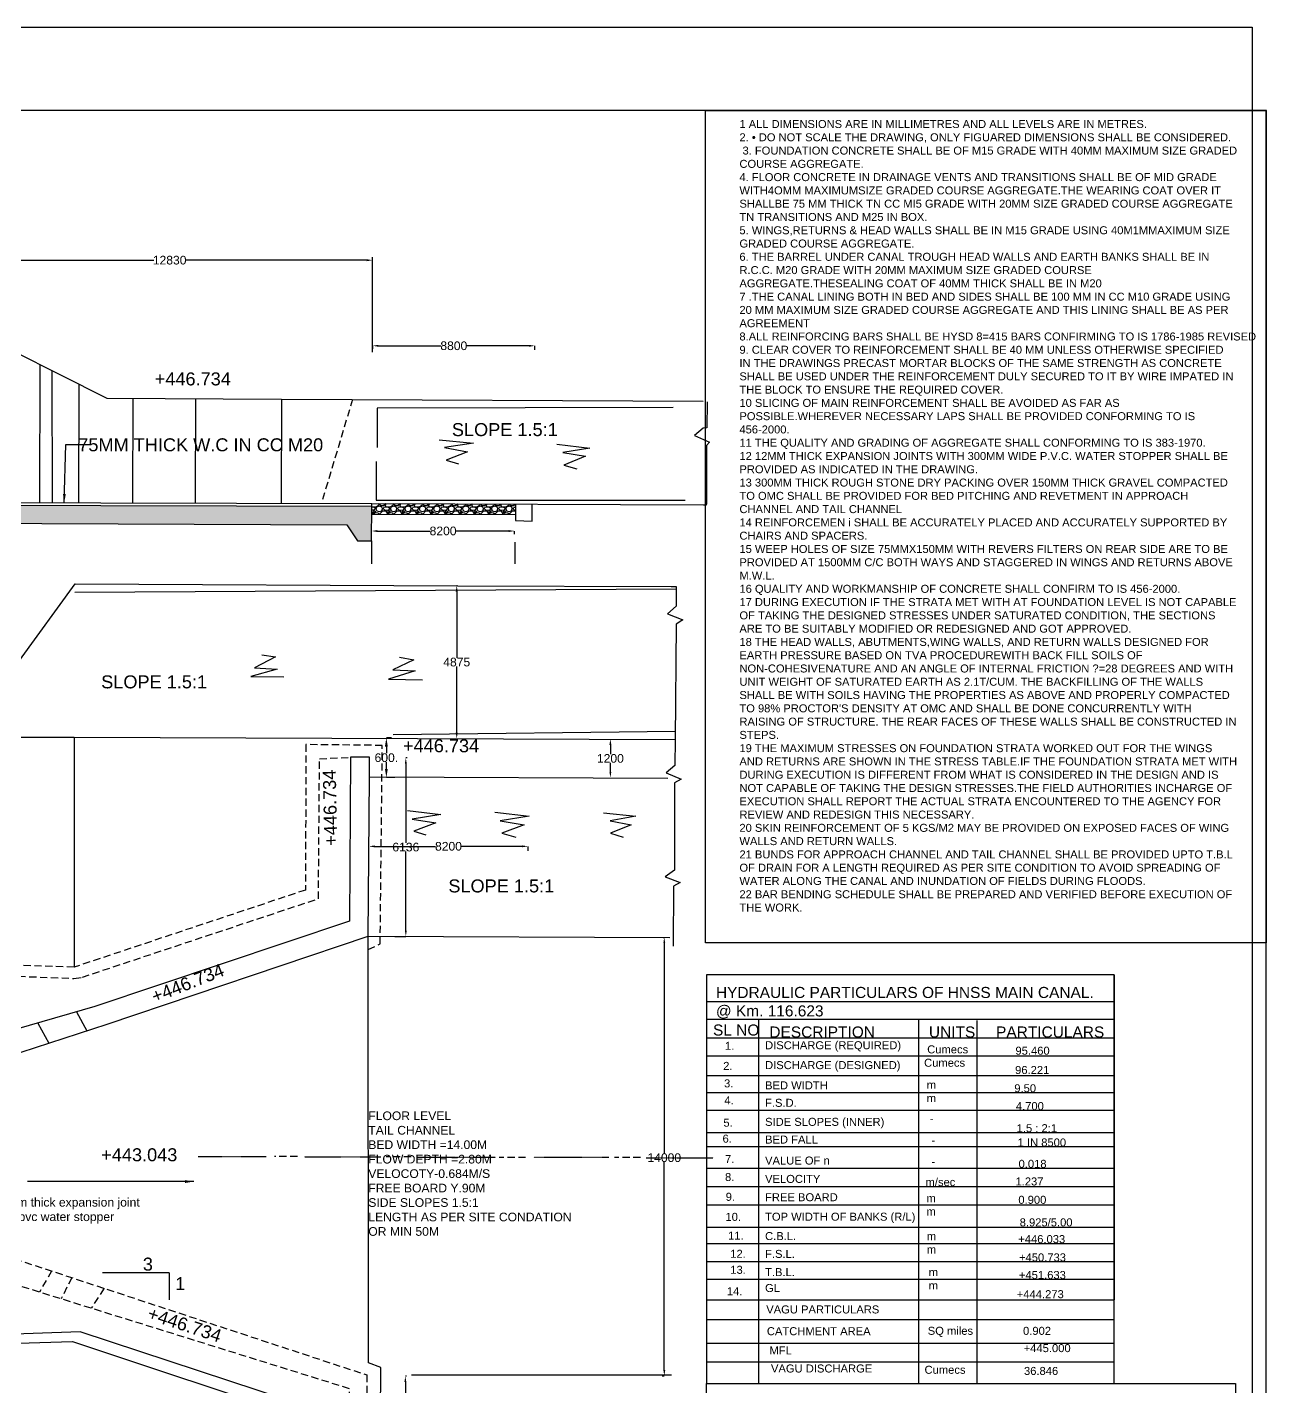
# Model space of a CAD drawing. Header units: inches. Extents: x -90004 to 33256, y -23519 to 53185.
# Drawn here: x -9695 to 33256, y 6080 to 53185 of the extents above; entities that cross this region are included whole.
import ezdxf

# ---------------------------------------------------------------- set-up
doc = ezdxf.new("R2010")
doc.units = ezdxf.units.IN
doc.header["$MEASUREMENT"] = 0
doc.linetypes.add('HIDDEN2', pattern=[0.1875, 0.125, -0.0625])
for name, color, linetype in [('DIM', 7, 'Continuous'), ('DIMENSION', 255, 'Continuous'), ('DRAWING', 7, 'Continuous'), ('HATCH', 7, 'Continuous'), ('TEXT', 255, 'Continuous')]:
    doc.layers.add(name, color=color, linetype=linetype)
doc.styles.get("Standard").update_dxf_attribs({"font": 'arial.ttf'})
doc.linetypes.add('FENCELINE2', pattern='A,0.25,-0.1,[132,ltypeshp.shx,S=0.1,R=0,X=-0.1,Y=0],-0.1,1', length=1.45)
doc.dimstyles.new('HOZ', dxfattribs={"dimtxt": 300, "dimasz": 200, "dimexe": 0.18, "dimexo": 0.0625, "dimgap": 0.09, "dimtad": 0, "dimtih": 1, "dimtoh": 1, "dimdec": 0, "dimzin": 0, "dimdsep": 46, "dimtxsty": 'Standard', "dimcen": 0, "dimadec": 0, "dimazin": 0, "dimtfac": 1, "dimtdec": 0, "dimtofl": 0, "dimtmove": 0, "dimatfit": 3, "dimfxl": 1, "dimtolj": 1, "dimtzin": 0, "dimarcsym": 0})
doc.dimstyles.get("Standard").update_dxf_attribs({"dimtxt": 300, "dimasz": 300, "dimexe": 0.18, "dimexo": 0.0625, "dimgap": 0.09, "dimtad": 0, "dimtih": 1, "dimtoh": 1, "dimdec": 4, "dimzin": 0, "dimdsep": 46, "dimtxsty": 'Standard', "dimcen": 0.15625, "dimadec": 0, "dimazin": 0, "dimtfac": 1, "dimtdec": 4, "dimtofl": 0, "dimtmove": 0, "dimatfit": 3, "dimfxl": 1, "dimtolj": 1, "dimtzin": 0, "dimarcsym": 0})
picture_1 = doc.add_image_def('image1.jpg', size_in_pixel=(6504, 4064))

# ---------------------------------------------------------------- blocks, each defined once
blk = doc.blocks.new('*D12')
at = {"layer": 'Defpoints', "color": 0, "transparency": 16777216}
for p in [(-11787, 45035), (2270, 45112), (2270, 44980)]:
    blk.add_point(p, dxfattribs=at)
at = {"layer": 'DIM', "color": 0, "lineweight": -2, "transparency": 16777216}
for p, q in [((-11787, 45035), (-11787, 45112)), ((-11587, 45112), (-5309, 45112)), ((2070, 45112), (-4209, 45112)), ((2270, 44980), (2270, 45112))]:
    blk.add_line(p, q, dxfattribs=at)
at = {"layer": 'DIM', "color": 0, "transparency": 16777216}
for points in [[(-11587, 45145), (-11587, 45078), (-11787, 45112)], [(2070, 45145), (2070, 45078), (2270, 45112)]]:
    blk.add_solid(points, dxfattribs=at)
at = {"layer": 'DIM', "color": 0, "transparency": 16777216, "insert": (-4759, 45112), "char_height": 300, "attachment_point": 5}
blk.add_mtext('\\A1;12830', dxfattribs=at)
blk = doc.blocks.new('*D13')
at = {"layer": 'Defpoints', "color": 0, "transparency": 16777216}
for p in [(2276, 42045), (7897, 42147), (7897, 42007)]:
    blk.add_point(p, dxfattribs=at)
at = {"layer": 'DIM', "color": 0, "lineweight": -2, "transparency": 16777216}
for p, q in [((2276, 42045), (2276, 42147)), ((2476, 42147), (4639, 42147)), ((7697, 42147), (5534, 42147)), ((7897, 42007), (7897, 42147))]:
    blk.add_line(p, q, dxfattribs=at)
at = {"layer": 'DIM', "color": 0, "transparency": 16777216}
for points in [[(2476, 42180), (2476, 42113), (2276, 42147)], [(7697, 42180), (7697, 42113), (7897, 42147)]]:
    blk.add_solid(points, dxfattribs=at)
at = {"layer": 'DIM', "color": 0, "transparency": 16777216, "insert": (5087, 42147), "char_height": 300, "attachment_point": 5}
blk.add_mtext('\\A1;8800', dxfattribs=at)
blk = doc.blocks.new('*D41')
at = {"layer": 'Defpoints', "color": 0, "transparency": 16777216}
for p in [(5210, 33833), (5188, 28541), (5190, 28541)]:
    blk.add_point(p, dxfattribs=at)
at = {"layer": 'DIM', "color": 0, "lineweight": -2, "transparency": 16777216}
for p, q in [((5210, 33833), (5188, 33833)), ((5188, 33633), (5188, 31340)), ((5188, 28741), (5188, 31034)), ((5190, 28541), (5188, 28541))]:
    blk.add_line(p, q, dxfattribs=at)
at = {"layer": 'DIM', "color": 0, "transparency": 16777216}
for points in [[(5154, 33633), (5221, 33633), (5188, 33833)], [(5154, 28741), (5221, 28741), (5188, 28541)]]:
    blk.add_solid(points, dxfattribs=at)
at = {"layer": 'DIM', "color": 0, "transparency": 16777216, "insert": (5188, 31187), "char_height": 300, "attachment_point": 5}
blk.add_mtext('\\A1;4875', dxfattribs=at)
blk = doc.blocks.new('*D42')
at = {"layer": 'Defpoints', "color": 0, "transparency": 16777216}
for p in [(2238, 35623), (7192, 35730), (7192, 35619)]:
    blk.add_point(p, dxfattribs=at)
at = {"layer": 'DIM', "color": 0, "lineweight": -2, "transparency": 16777216}
for p, q in [((2238, 35624), (2238, 35730)), ((2438, 35730), (4267, 35730)), ((6992, 35730), (5162, 35730)), ((7192, 35619), (7192, 35730))]:
    blk.add_line(p, q, dxfattribs=at)
at = {"layer": 'DIM', "color": 0, "transparency": 16777216}
for points in [[(2438, 35763), (2438, 35696), (2238, 35730)], [(6992, 35763), (6992, 35696), (7192, 35730)]]:
    blk.add_solid(points, dxfattribs=at)
at = {"layer": 'DIM', "color": 0, "transparency": 16777216, "insert": (4715, 35730), "char_height": 300, "attachment_point": 5}
blk.add_mtext('\\A1;8200', dxfattribs=at)
blk = doc.blocks.new('*D43')
at = {"layer": 'Defpoints', "color": 0, "transparency": 16777216}
for p in [(10518, 28520), (10512, 27181), (10512, 27181)]:
    blk.add_point(p, dxfattribs=at)
at = {"layer": 'DIM', "color": 0, "lineweight": -2, "transparency": 16777216}
for p, q in [((10518, 28520), (10512, 28520)), ((10512, 28320), (10512, 28003)), ((10512, 27381), (10512, 27697)), ((10512, 27181), (10512, 27181))]:
    blk.add_line(p, q, dxfattribs=at)
at = {"layer": 'DIM', "color": 0, "transparency": 16777216}
for points in [[(10479, 28320), (10546, 28320), (10512, 28520)], [(10479, 27381), (10546, 27381), (10512, 27181)]]:
    blk.add_solid(points, dxfattribs=at)
at = {"layer": 'DIM', "color": 0, "transparency": 16777216, "insert": (10512, 27850), "char_height": 300, "attachment_point": 5}
blk.add_mtext('\\A1;1200', dxfattribs=at)
blk = doc.blocks.new('*D44')
at = {"layer": 'Defpoints', "color": 0, "transparency": 16777216}
for p in [(2146, 24679), (7658, 24805), (7658, 24651)]:
    blk.add_point(p, dxfattribs=at)
at = {"layer": 'DIM', "color": 0, "lineweight": -2, "transparency": 16777216}
for p, q in [((2146, 24679), (2146, 24805)), ((2346, 24805), (4454, 24805)), ((7458, 24805), (5350, 24805)), ((7658, 24651), (7658, 24805))]:
    blk.add_line(p, q, dxfattribs=at)
at = {"layer": 'DIM', "color": 0, "transparency": 16777216}
for points in [[(2346, 24838), (2346, 24771), (2146, 24805)], [(7458, 24838), (7458, 24771), (7658, 24805)]]:
    blk.add_solid(points, dxfattribs=at)
at = {"layer": 'DIM', "color": 0, "transparency": 16777216, "insert": (4902, 24805), "char_height": 300, "attachment_point": 5}
blk.add_mtext('\\A1;8200', dxfattribs=at)
blk = doc.blocks.new('*D45')
at = {"layer": 'Defpoints', "color": 0, "transparency": 16777216}
for p in [(12336, 21652), (12310, 6461), (12380, 6461)]:
    blk.add_point(p, dxfattribs=at)
at = {"layer": 'DIM', "color": 0, "lineweight": -2, "transparency": 16777216}
for p, q in [((12336, 21652), (12380, 21652)), ((12380, 21452), (12380, 14170)), ((12380, 6661), (12380, 13864)), ((12310, 6461), (12380, 6461))]:
    blk.add_line(p, q, dxfattribs=at)
at = {"layer": 'DIM', "color": 0, "transparency": 16777216}
for points in [[(12347, 21452), (12413, 21452), (12380, 21652)], [(12347, 6661), (12413, 6661), (12380, 6461)]]:
    blk.add_solid(points, dxfattribs=at)
at = {"layer": 'DIM', "color": 0, "transparency": 16777216, "insert": (12380, 14017), "char_height": 300, "attachment_point": 5}
blk.add_mtext('\\A1;14000', dxfattribs=at)
blk = doc.blocks.new('*D23')
at = {"layer": 'Defpoints', "color": 0, "transparency": 16777216}
for p in [(3447, 6450), (3388, 464), (3408, 464)]:
    blk.add_point(p, dxfattribs=at)
at = {"layer": 'DIM', "color": 0, "lineweight": -2, "transparency": 16777216}
for p, q in [((3447, 6450), (3408, 6450)), ((3408, 6250), (3408, 3610)), ((3408, 664), (3408, 3304)), ((3388, 464), (3409, 464))]:
    blk.add_line(p, q, dxfattribs=at)
at = {"layer": 'DIM', "color": 0, "transparency": 16777216}
for points in [[(3375, 6250), (3442, 6250), (3408, 6450)], [(3375, 664), (3442, 664), (3408, 464)]]:
    blk.add_solid(points, dxfattribs=at)
at = {"layer": 'DIM', "color": 0, "transparency": 16777216, "insert": (3408, 3457), "char_height": 300, "attachment_point": 5}
blk.add_mtext('\\A1;6136', dxfattribs=at)
blk = doc.blocks.new('*D55')
at = {"layer": 'Defpoints', "color": 0, "transparency": 16777216}
for p in [(3468, 27871), (3046, 21686), (3424, 21686)]:
    blk.add_point(p, dxfattribs=at)
at = {"layer": 'DIM', "color": 0, "lineweight": -2, "transparency": 16777216}
for p, q in [((3468, 27871), (3424, 27871)), ((3424, 27671), (3424, 24932)), ((3424, 21886), (3424, 24625)), ((3046, 21686), (3424, 21686))]:
    blk.add_line(p, q, dxfattribs=at)
at = {"layer": 'DIM', "color": 0, "transparency": 16777216}
for points in [[(3391, 27671), (3458, 27671), (3424, 27871)], [(3391, 21886), (3458, 21886), (3424, 21686)]]:
    blk.add_solid(points, dxfattribs=at)
at = {"layer": 'DIM', "color": 0, "transparency": 16777216, "insert": (3424, 24778), "char_height": 300, "attachment_point": 5}
blk.add_mtext('\\A1;6136', dxfattribs=at)
blk = doc.blocks.new('*D68')
at = {"layer": 'Defpoints', "color": 0, "transparency": 16777216}
for p in [(2750, 28561), (2933, 28561), (3040, 27189)]:
    blk.add_point(p, dxfattribs=at)
at = {"layer": 'DIMENSION', "color": 0, "lineweight": -2, "transparency": 16777216}
for p, q in [((2933, 28561), (2750, 28561)), ((2750, 28261), (2750, 28028)), ((2750, 27489), (2750, 27722)), ((3040, 27189), (2750, 27189))]:
    blk.add_line(p, q, dxfattribs=at)
at = {"layer": 'DIMENSION', "color": 0, "transparency": 16777216}
for points in [[(2700, 28261), (2800, 28261), (2750, 28561)], [(2700, 27489), (2800, 27489), (2750, 27189)]]:
    blk.add_solid(points, dxfattribs=at)
at = {"layer": 'DIMENSION', "color": 0, "transparency": 16777216, "insert": (2750, 27875), "char_height": 300, "attachment_point": 5}
blk.add_mtext('\\A1;600.', dxfattribs=at)

msp = doc.modelspace()

# ---------------------------------------------------------------- hatches: boundary and pattern name
at = {"layer": 'HATCH'}
h = msp.add_hatch(dxfattribs=at)
h.set_pattern_fill('AR-CONC', color=256, scale=100, style=0)
h.set_pattern_definition([(50, (0, 0), (717.26, -62.752), [75, -825]), (355, (0, 0), (-138.751, 752.192), [60, -660]), (100.4514, (59.8, -5.2), (578.509, 689.4395), [63.74, -701.142]), (46.1842, (0, 200), (1067.241, -165.519), [112.5, -1237.5]), (96.6356, (88.9, 186.2), (934.663, 974.118), [95.61, -1051.713]), (351.1842, (0, 200), (934.662, 974.119), [90, -990]), (21, (100, 150), (596.907, -402.619), [75, -825]), (326, (100, 150), (243.315, 725.15), [60, -660]), (71.4514, (149.74, 116.45), (840.223, 322.5305), [63.74, -701.142]), (37.5, (0, 0), (12.1599, 332.8939), [0, -652, 0, -670, 0, -662.5]), (7.5, (0, 0), (263.0695, 394.4117), [0, -382, 0, -637, 0, -252.5]), (327.5, (-223, 0), (533.8224, -22.5549), [0, -250, 0, -780, 0, -1035]), (317.5, (-323, 0), (583.186, 100.105), [0, -325, 0, -518, 0, -735])])
h.paths.add_polyline_path([(2240.80464, 36592.72438), (-11847.91201, 36625.70814), (-11862.14299, 36146.67992), (-11862.36896, 35998.90064), (-11848.65604, 35998.87968), (1375.60498, 35945.87144), (1747.8536, 35390.00412), (2237.02097, 35384.09784)])
h.paths.add_polyline_path([(-11847.91201, 36625.70814), (-32220.83312, 36679.5476), (-37322.81975, 36698.03251), (-44854.75249, 36719.64301), (-44861.6711, 36719.65833), (-44863.64747, 36249.31001), (-37323.59137, 36217.62736), (-32225.86423, 36219.11476), (-11862.14299, 36146.67992)])
h = msp.add_hatch(dxfattribs=at)
h.set_pattern_fill('GRAVEL', color=256, scale=500, style=0)
h.set_pattern_definition([(228.0128, (360, 500), (-3999.999116, -4500.00067), [67.268, -6659.544]), (184.9697, (315, 450), (6000.000526, 499.995654), [115.434, -11427.9625]), (132.5104, (200, 440), (4999.99536, -5500.004337), [81.394, -8058.016]), (267.2737, (5, 315), (499.998009, 10000.000147), [105.119, -10406.779]), (292.8337, (0, 210), (-2500.004953, 5999.998206), [103.0775, -10204.6865]), (357.2737, (40, 115), (-10000.000147, 499.998009), [105.119, -10406.779]), (37.6942, (145, 110), (-6500.003673, -4999.995203), [139.0145, -13762.4245]), (72.2553, (255, 195), (3500.005381, 10999.998116), [131.244, -12993.1605]), (121.4296, (295, 320), (-4000.004117, 6499.997518), [105.475, -10442.0365]), (175.2364, (240, 410), (5500.000473, -499.995766), [120.416, -5900.3815]), (222.3974, (120, 420), (-6000.0036755, -5499.996041), [155.724, -15416.6875]), (138.8141, (500, 310), (-3500.001473, 2999.998657), [53.1505, -5261.922]), (171.4692, (460, 345), (6499.999142, -1000.003955), [101.1185, -10010.7555]), (225, (360, 360), (-6e-14, -500), [70.7105, -636.396]), (203.1986, (325, 420), (2499.99987, 1000.00066), [38.079, -3769.8075]), (291.8014, (290, 405), (-499.99996, 1500.00014), [53.8515, -2638.731]), (30.9638, (310, 355), (1499.99901, 1000.00124), [87.4645, -2828.0115]), (161.5651, (385, 400), (1000.0002, -499.9992), [63.2455, -1517.8935]), (16.3895, (0, 405), (5000.0011, 1499.996355), [88.6, -8771.4225]), (70.3462, (85, 430), (-1999.997624, -5500.001068), [74.3305, -7358.704]), (293.1986, (385, 500), (-1000.00066, 2499.99987), [76.1575, -3731.729]), (343.6105, (415, 430), (-5000.0011, 1499.996355), [88.6, -8771.4225]), (339.444, (0, 95), (-2500.00092, 999.998), [85.44, -4186.562]), (294.7751, (80, 65), (-2499.996095, 5500.00171), [71.589, -7087.3215]), (66.8014, (390, 0), (1000.00066, 2499.99987), [76.1575, -3731.729]), (17.354, (420, 70), (-6500.00101, -1999.99725), [83.8155, -8297.712]), (69.444, (145, 0), (-999.998, -2500.00092), [42.72, -4229.282]), (101.3099, (360, 0), (-499.99882, 2000.00038), [25.495, -2524.0145]), (165.9638, (355, 25), (1500.00027, -499.99903), [103.0775, -1958.475]), (186.009, (255, 50), (4999.999875, 499.999659), [95.525, -9456.9615]), (303.6901, (310, 310), (-500.00067, 999.9998), [72.111, -1730.6645]), (353.1572, (350, 250), (8499.999683, -1000.003999), [125.897, -12463.7815]), (60.9454, (475, 235), (-2000.000014, -3500.00019), [51.478, -5096.337]), (90, (500, 280), (-500, 500), [30, -470]), (120.2564, (245, 65), (1999.997443, -3500.001228), [69.462, -6876.76]), (48.0128, (210, 125), (3999.999116, 4500.00067), [134.536, -6592.276]), (0, (300, 225), (500, 500), [130, -370]), (325.3048, (430, 225), (-4999.99713, 3500.004305), [79.057, -7826.637]), (254.0546, (495, 180), (-499.99994, -2000.00006), [72.801, -3567.254]), (207.646, (475, 110), (-9499.997904, -5000.003857), [118.5325, -11734.737]), (175.4261, (370, 55), (-6500.000279, 499.997401), [125.3995, -12414.537])])
h.paths.add_polyline_path([(7218.18178, 36298.57854), (7226.66375, 36298.53059), (7228.70916, 36660.33435), (2240.80464, 36681.58495), (2240.80464, 36592.72438), (2239.94157, 36317.03078)])

# ---------------------------------------------------------------- linework, layer by layer
at = {"layer": 'DIMENSION'}
msp.add_lwpolyline([(27968.37428, 20354.78452), (13844.87402, 20354.78452), (13844.87402, 6189.18125), (27968.37428, 6189.18125)], close=True, dxfattribs=at)
for points in [[(-4776.74611, 10030.80481), (-7083.67477, 10030.80481)], [(-4776.74611, 10030.80481), (-4776.74611, 9099.11357)]]:
    msp.add_lwpolyline(points, dxfattribs=at)
at = {"layer": 'DRAWING', "const_width": 50}
msp.add_lwpolyline([(-88905.40536, 50303.80206), (33231.31648, 50303.80206), (33231.31648, -18764.56638), (-88905.40536, -18764.56638)], close=True, dxfattribs=at)
at = {"layer": 'DRAWING'}
for points in [[(2269.87555, 41928.42325), (2269.87555, 45212.24966)], [(-11803.95456, 42786.34252), (-6932.51207, 40334.32092), (-883.25425, 40302.51128), (13726.14299, 40230.43135)], [(-9254.14989, 41502.90827), (-9267.90817, 36714.65338)], [(-8816.13671, 36713.35529), (-8826.6787, 41287.74232)], [(-7910.96679, 40826.82229), (-7922.79355, 36710.78841)], [(-6036.94222, 40329.61162), (-6047.35581, 36705.39964)], [(-3859.88396, 40318.1637), (-3870.28263, 36699.14417)], [(-883.25425, 40302.51128), (-893.63252, 36690.59125)], [(13863.59632, 40210.05917), (13850.03169, 39302.25102), (13728.33299, 39288.33969), (13432.2196, 39039.08637), (13948.68425, 38811.86916), (13844.22715, 38690.83516), (13845.31598, 36656.44267)], [(4577.47142, 38893.48959), (5764.38571, 38777.58091), (4766.4493, 38618.62038), (5555.51508, 38476.21831), (4819.49547, 38184.79083), (5250.49827, 38052.32369)], [(8650.99102, 38733.1316), (9798.04528, 38602.56014), (8866.67629, 38445.87438), (9649.778, 38318.53996), (8898.74633, 38015.18559), (9346.08178, 37884.00519)], [(-87963.83411, 37492.76545), (-78001.01199, 37473.90934), (-77546.89146, 36756.87781), (-76472.53841, 36766.87617), (-74787.10915, 36763.83736), (-69640.55974, 36763.263), (-52449.45653, 36736.45918), (-44854.75249, 36719.64301), (-37322.81975, 36698.03251), (-32220.83312, 36679.5476), (-11847.91201, 36625.70814), (2240.80464, 36592.72438)], [(-78982.16968, 36867.34037), (-77613.6449, 36862.27784), (-44861.47636, 36807.60888), (-37326.28622, 36789.75498), (-32219.50003, 36774.69822), (-11848.79323, 36722.06914), (2240.80464, 36681.58495)], [(-11848.65604, 35998.87968), (1375.60498, 35945.87144), (1747.8536, 35390.00412), (2237.02097, 35384.09784), (2240.80464, 36592.72438)], [(2239.94157, 36317.03078), (7218.18178, 36298.57854)], [(2240.80464, 36592.72438), (2240.80464, 36681.58495), (13742.73529, 36632.58183)], [(7218.18178, 36298.57854), (7226.66375, 36298.53059)], [(7228.70916, 36660.33435), (7225.4929, 36091.42264)], [(7225.4929, 36091.42264), (7801.03338, 36073.24065), (7803.52421, 36657.88539)], [(13742.73529, 36632.58183), (13845.2924, 36632.58183), (13845.31598, 36656.44267)], [(2237.02097, 35384.09784), (2237.02097, 34589.52375)], [(7206.63327, 35348.59616), (7206.63327, 34591.80153)], [(-11896.65123, 28592.85564), (-8035.0019, 33900.68804), (5210.48728, 33833.05123), (12617.02511, 33810.73052)], [(12617.02511, 33810.73052), (12793.80509, 33807.5161), (12793.80509, 33128.86166), (12493.3999, 32859.83533), (13021.69903, 32647.71855), (12793.80509, 32502.85831), (12760.55155, 28510.86506)], [(-1560.59874, 31444.00396), (-1094.07471, 31376.29465), (-1819.77866, 30993.93603), (-1034.26372, 30946.14116), (-1947.37494, 30691.23536), (-806.98276, 30679.28655)], [(3199.4469, 31362.09336), (3700.45598, 31271.35314), (2973.71803, 30922.14123), (3745.75008, 30881.48528), (2822.72093, 30598.32689), (4001.57096, 30574.15486)], [(-20005.06229, 27552.27069), (-18654.92318, 27552.27069), (-11896.65123, 27552.27069), (-11896.65123, 28592.85564), (-8072.40279, 28592.85564), (-8072.40279, 20617.70412)], [(-8072.40279, 28592.85564), (12760.55155, 28510.86506)], [(12760.55155, 28510.86506), (12749.37436, 27606.83313), (12448.51005, 27351.16189), (12964.91881, 27126.88875), (12735.90265, 27010.26677), (12733.14102, 23979.01997), (12412.42592, 23753.13509), (12925.87125, 23549.75633), (12704.55892, 23421.53924), (12692.72226, 21349.65436)], [(-14528.68858, 10264.66419), (-14520.34742, 7458.81652), (-8124.03938, 7647.36169), (-42.83959, 4961.90092), (-116.78845, -24.34195), (2517.35977, -35.63285), (2552.74343, 6744.74701), (2128.33521, 6912.85763), (2122.17027, 21689.49361), (2165.42252, 27215.94213), (2170.57413, 27896.48903), (1509.84662, 27888.9031), (1475.61713, 22208.77434), (-7348.76822, 19257.85659), (-11911.27855, 17936.21628), (-11891.75477, 14084.67124), (-12576.68874, 14078.37026), (-14967.79452, 14073.40772)], [(2165.42252, 27215.94213), (12506.24663, 27172.10436)], [(3483.18379, 26050.03017), (4633.54505, 25911.32481), (3641.4616, 25743.66859), (4462.70281, 25623.91413), (3698.40916, 25336.50362), (4115.02427, 25201.7798)], [(6512.16152, 25983.39713), (7699.83598, 25854.56404), (6694.88077, 25688.15437), (7527.86495, 25553.95306), (6748.62186, 25264.07833), (7232.28986, 25124.50899)], [(10276.47454, 25960.55204), (11389.08962, 25850.36747), (10509.78572, 25691.01049), (11229.55338, 25553.88949), (10513.49574, 25264.82356), (10951.2929, 25127.70255)], [(-11906.70043, 17033.07113), (-6927.12636, 18639.76689), (2122.17027, 21689.49361)], [(2122.17027, 21689.49361), (12568.02566, 21651.41833)], [(-7991.44476, 19071.68995), (-7629.72403, 18413.06865)], [(-9329.04671, 18684.22153), (-8946.74308, 17988.12288)], [(339.45637, 436.42157), (370.31377, 5276.19042), (-7860.34803, 7988.82378), (-14064.81868, 7759.82865)], [(3617.33928, 6489.71428), (12633.8948, 6489.71428)]]:
    msp.add_lwpolyline(points, dxfattribs=at)
at = {"layer": 'DRAWING', "linetype": 'HIDDEN2', "ltscale": 2000}
for points in [[(1577.68816, 40290.36947), (498.71573, 36686.59056)], [(2122.36086, 21232.65975), (2535.6034, 21428.47506), (2609.34924, 28300.19879), (-35.30698, 28331.93068), (-55.10802, 23290.854), (-8072.40279, 20617.70412), (-11896.65123, 20746.52964), (-14552.01316, 20881.70531), (-14483.9001, 17839.10918), (-14476.08681, 14074.42822)], [(-14050.0264, 17836.98798), (-14119.66287, 20469.2695), (-8076.15638, 20226.63278), (-7783.07125, 20273.51617), (396.273, 22992.07877), (433.12365, 27837.01498), (1509.84662, 27888.9031)], [(-334.35443, 14060.84724), (-1123.6667, 14060.84724)], [(3606.279, 14049.07382), (2740.28118, 14049.07382)], [(7575.022, 14025.85218), (6660.57519, 14025.85218)], [(11557.11649, 14027.40584), (10657.8559, 14027.40584)], [(-11915.97067, 11104.03985), (2073.36657, 6491.22293), (2102.96297, 411.71959), (1411.49316, 411.71959), (1469.71326, 6012.24434), (-11805.80137, 10151.33334)], [(-8847.45993, 10092.23507), (-9272.9817, 9361.64146)], [(-8143.79521, 9860.21003), (-8521.82305, 9127.44244)], [(-7029.15065, 9492.6693), (-7476.97555, 8801.67603)]]:
    msp.add_lwpolyline(points, dxfattribs=at)
at = {"layer": 'DRAWING', "linetype": 'FENCELINE2', "ltscale": 600}
for points in [[(12688.34032, 40007.7432), (2429.6548, 39987.58449), (2429.6548, 38624.50088)], [(2399.51958, 38137.91036), (2399.51958, 36799.78639), (13105.36947, 36799.78639)], [(12793.80509, 33714.38171), (-8043.67759, 33596.25946)], [(2981.55388, 28675.34065), (12762.87578, 28789.88221)]]:
    msp.add_lwpolyline(points, dxfattribs=at)
at = {"layer": 'DRAWING', "linetype": 'HIDDEN2'}
for points in [[(-3770.63959, 14060.16723), (-1419.99093, 14060.16723)], [(-84.02318, 14044.07904), (2556.4014, 14044.07904)], [(3822.35097, 14038.69256), (6531.72798, 14038.69256)], [(7861.38244, 14030.7335), (10457.33128, 14030.7335)], [(11756.40606, 14016.77081), (14072.58246, 14016.77081)]]:
    msp.add_lwpolyline(points, dxfattribs=at)
at = {"layer": 'TEXT'}
for points in [[(13811.7816, 50303.80206), (33231.31648, 50303.80206), (33231.31648, 21464.83385), (13811.7816, 21464.83385)], [(13844.87402, 6189.18125), (32171.6128, 6189.18125), (32171.6128, -1815.45452), (13844.87402, -1815.45452)]]:
    msp.add_lwpolyline(points, close=True, dxfattribs=at)
at = {"layer": 'TEXT', "ltscale": 0.02}
for points in [[(27968.37428, 20354.78452), (27968.37428, 9088.98307)], [(13878.4275, 19431.46467), (27968.37428, 19431.46467)], [(13878.4275, 18820.25294), (27968.37428, 18820.25294)], [(15649.13865, 18820.25294), (15649.13865, 6189.18125)], [(21185.10577, 18820.25294), (21185.10577, 6189.18125)], [(23205.46698, 18770.41693), (23205.46698, 6189.18125)], [(13878.4275, 18167.27222), (27968.37428, 18167.27222)], [(13878.4275, 17549.57504), (27968.37428, 17549.57504)], [(13878.4275, 16861.31078), (27968.37428, 16861.31078)], [(13878.4275, 16278.93074), (27968.37428, 16278.93074)], [(13878.4275, 15661.23356), (27968.37428, 15661.23356)], [(13878.4275, 14895.88316), (27968.37428, 14895.88316)], [(13878.4275, 14401.74558), (27968.37428, 14401.74558)], [(13878.4275, 13660.5224), (27968.37428, 13660.5224)], [(13878.4275, 13025.18345), (27968.37428, 13025.18345)], [(13878.4275, 12389.8445), (27968.37428, 12389.8445)], [(13878.4275, 11609.5406), (27968.37428, 11609.5406)], [(13878.4275, 11044.80233), (27968.37428, 11044.80233)], [(13878.4275, 10427.10515), (27968.37428, 10427.10515)], [(13878.4275, 9809.44157), (27968.37428, 9809.44157)], [(13844.87402, 9089.74084), (27934.8208, 9089.74084)], [(13844.87402, 8410.5805), (27934.8208, 8410.5805)], [(13844.87402, 7595.54779), (27934.8208, 7595.54779)], [(13844.87402, 6943.53505), (27934.8208, 6943.53505)]]:
    msp.add_lwpolyline(points, dxfattribs=at)

# ---------------------------------------------------------------- texts
at = {"layer": 'DIM', "char_height": 450, "attachment_point": 5}
for s, insert in [('\\A1;+446.734', (-3957.68508, 40996.72825)), ('\\A1;SLOPE 1.5:1', (6854.50197, 39239.33824)), ('\\A1;75MM THICK W.C IN CC M20', (-3682.02062, 38713.201)), ('\\A1;SLOPE 1.5:1', (-5296.79505, 30500.23431)), ('\\A1;SLOPE 1.5:1', (6732.13853, 23430.01405)), ('\\A1;+443.043', (-5811.26774, 14116.45231)), ('\\A1;3', (-5512.39229, 10326.92796)), ('\\A1;1', (-4392.32712, 9654.39478))]:
    msp.add_mtext(s, dxfattribs=dict(at, insert=insert))
for insert, rotation in [((4645.90582, 28285.9729), 359.919569294), ((802.41767, 26142.13905), 91.291015754), ((-4131.72234, 20062.72461), 21.5816432), ((-4239.26293, 8233.47946), 341.750645311)]:
    msp.add_mtext('\\A1;+446.734', dxfattribs=dict(at, insert=insert, rotation=rotation))
at = {"layer": 'TEXT', "attachment_point": 1}
for s, insert, char_height, width in [("1 ALL DIMENSIONS ARE IN MILLIMETRES AND ALL LEVELS ARE IN METRES. \\P2. • DO NOT SCALE THE DRAWING, ONLY FIGUARED DIMENSIONS SHALL BE CONSIDERED.\\P 3. FOUNDATION CONCRETE SHALL BE OF M15 GRADE WITH 40MM MAXIMUM SIZE GRADED COURSE AGGREGATE. \\P4. FLOOR CONCRETE IN DRAINAGE VENTS AND TRANSITIONS SHALL BE OF MID GRADE WITH4OMM MAXIMUMSIZE GRADED COURSE AGGREGATE.THE WEARING COAT OVER IT SHALLBE 75 MM THICK TN CC MI5 GRADE WITH 20MM SIZE GRADED COURSE AGGREGATE TN TRANSITIONS AND M25 IN BOX. \\P5. WINGS,RETURNS & HEAD WALLS SHALL BE IN M15 GRADE USING 40M1MMAXIMUM SIZE GRADED COURSE AGGREGATE. \\P6. THE BARREL UNDER CANAL TROUGH HEAD WALLS AND EARTH BANKS SHALL BE IN R.C.C. M20 GRADE WITH 20MM MAXIMUM SIZE GRADED COURSE AGGREGATE.THESEALING COAT OF 40MM THICK SHALL BE IN M20 \\P7 .THE CANAL LINING BOTH IN BED AND SIDES SHALL BE 100 MM IN CC M10 GRADE USING 20 MM MAXIMUM SIZE GRADED COURSE AGGREGATE AND THIS LINING SHALL BE AS PER AGREEMENT \\P8.ALL REINFORCING BARS SHALL BE HYSD 8=415 BARS CONFIRMING TO IS 1786-1985 REVISED \\P9. CLEAR COVER TO REINFORCEMENT SHALL BE 40 MM UNLESS OTHERWISE SPECIFIED IN THE DRAWINGS PRECAST MORTAR BLOCKS OF THE SAME STRENGTH AS CONCRETE SHALL BE USED UNDER THE REINFORCEMENT DULY SECURED TO IT BY WIRE IMPATED IN THE BLOCK TO ENSURE THE REQUIRED COVER. \\P10 SLICING OF MAIN REINFORCEMENT SHALL BE AVOIDED AS FAR AS POSSIBLE.WHEREVER NECESSARY LAPS SHALL BE PROVIDED CONFORMING TO IS 456-2000. \\P11 THE QUALITY AND GRADING OF AGGREGATE SHALL CONFORMING TO IS 383-1970. \\P12 12MM THICK EXPANSION JOINTS WITH 300MM WIDE P.V.C. WATER STOPPER SHALL BE PROVIDED AS INDICATED IN THE DRAWING. \\P13 300MM THICK ROUGH STONE DRY PACKING OVER 150MM THICK GRAVEL COMPACTED TO OMC SHALL BE PROVIDED FOR BED PITCHING AND REVETMENT IN APPROACH CHANNEL AND TAIL CHANNEL \\P14 REINFORCEMEN i SHALL BE ACCURATELY PLACED AND ACCURATELY SUPPORTED BY CHAIRS AND SPACERS. \\P15 WEEP HOLES OF SIZE 75MMX150MM WITH REVERS FILTERS ON REAR SIDE ARE TO BE PROVIDED AT 1500MM C/C BOTH WAYS AND STAGGERED IN WINGS AND RETURNS ABOVE M.W.L. \\P16 QUALITY AND WORKMANSHIP OF CONCRETE SHALL CONFIRM TO IS 456-2000. \\P17 DURING EXECUTION IF THE STRATA MET WITH AT FOUNDATION LEVEL IS NOT CAPABLE OF TAKING THE DESIGNED STRESSES UNDER SATURATED CONDITION, THE SECTIONS ARE TO BE SUITABLY MODIFIED OR REDESIGNED AND GOT APPROVED. \\P18 THE HEAD WALLS, ABUTMENTS,WING WALLS, AND RETURN WALLS DESIGNED FOR EARTH PRESSURE BASED ON TVA PROCEDUREWITH BACK FILL SOILS OF NON-COHESIVENATURE AND AN ANGLE OF INTERNAL FRICTION ?=28 DEGREES AND WITH UNIT WEIGHT OF SATURATED EARTH AS 2.1T/CUM. THE BACKFILLING OF THE WALLS SHALL BE WITH SOILS HAVING THE PROPERTIES AS ABOVE AND PROPERLY COMPACTED TO 98% PROCTOR'S DENSITY AT OMC AND SHALL BE DONE CONCURRENTLY WITH RAISING OF STRUCTURE. THE REAR FACES OF THESE WALLS SHALL BE CONSTRUCTED IN STEPS. \\P19 THE MAXIMUM STRESSES ON FOUNDATION STRATA WORKED OUT FOR THE WINGS AND RETURNS ARE SHOWN IN THE STRESS TABLE.IF THE FOUNDATION STRATA MET WITH DURING EXECUTION IS DIFFERENT FROM WHAT IS CONSIDERED IN THE DESIGN AND IS NOT CAPABLE OF TAKING THE DESIGN STRESSES.THE FIELD AUTHORITIES INCHARGE OF EXECUTION SHALL REPORT THE ACTUAL STRATA ENCOUNTERED TO THE AGENCY FOR REVIEW AND REDESIGN THIS NECESSARY. \\P20 SKIN REINFORCEMENT OF 5 KGS/M2 MAY BE PROVIDED ON EXPOSED FACES OF WING WALLS AND RETURN WALLS. \\P21 BUNDS FOR APPROACH CHANNEL AND TAIL CHANNEL SHALL BE PROVIDED UPTO T.B.L OF DRAIN FOR A LENGTH REQUIRED AS PER SITE CONDITION TO AVOID SPREADING OF WATER ALONG THE CANAL AND INUNDATION OF FIELDS DURING FLOODS. \\P22 BAR BENDING SCHEDULE SHALL BE PREPARED AND VERIFIED BEFORE EXECUTION OF THE WORK. ", (14983.80346, 49968.77504), 276, 17212.8456752), ('\\PHYDRAULIC PARTICULARS OF HNSS MAIN CANAL.  @ Km. 116.623', (14169.20061, 20573.40478), 383.3195388, 13783.579982), (' SL NO', (13919.44181, 18632.61218), 383.319539, 1792.276986), (' DESCRIPTION ', (15871.67288, 18563.92689), 383.3195388, 4142.6357069), ('UNITS', (21548.26364, 18563.92689), 383.319539, 1613.2366236), ('PARTICULARS', (23875.42572, 18563.92689), 383.3195388, 3863.9707693), ('1.', (14482.62341, 18032.28283), 277.337455, 358.8325846), ('DISCHARGE (REQUIRED)', (15871.67288, 18052.38778), 277.3374552, 6777.7352837), (' Cumecs \\PCumecs \\P ', (21381.45697, 17908.80466), 277.337455, 1516.4002363), (' 95.460 ', (24439.62787, 17862.98531), 277.337455, 1337.831616), ('2.', (14420.35862, 17336.3234), 277.337455, 358.8325846), ('DISCHARGE (DESIGNED)', (15871.67288, 17364.12351), 277.3374552, 6746.7115025), ('\\P 96.221 ', (24427.96363, 17657.14497), 277.337455, 1282.6100586), ('3.', (14450.70396, 16732.20198), 277.337455, 358.8325846), ('BED WIDTH', (15871.67288, 16662.51175), 277.337455, 3068.334327), ('m \\Pm ', (21472.16332, 16682.78548), 277.337455, 285.8410832), (' 9.50 \\P', (24399.34381, 16562.13276), 277.337455, 885.332667), ('4.', (14459.53647, 16144.479), 277.337455, 358.8325846), ('F.S.D.', (15871.67288, 16057.88822), 277.337455, 1498.201541), ('FLOOR LEVEL \\PTAIL CHANNEL \\PBED WIDTH =14.00M \\PFLOW DEPTH =2.80M \\PVELOCOTY-0.684M/S \\PFREE BOARD Y.90M \\PSIDE SLOPES 1.5:1\\PLENGTH AS PER SITE CONDATION OR MIN 50M', (2124.70248, 15620.07514), 300.4634801, 7342.9026341), (' 4.700 \\P', (24453.83674, 15944.43558), 277.337455, 1111.5821415), ('5.', (14427.00486, 15368.61075), 277.337455, 358.8325846), ('SIDE SLOPES (INNER)', (15871.67288, 15398.6959), 277.3374552, 24703.6865677), ('-', (21582.18604, 15516.23625), 277.33746, 285.8410832), (' 1.5 : 2:1', (24480.71838, 15179.08519), 277.337455, 2092.9393114), ('6.', (14397.35912, 14816.9778), 277.337455, 358.8325846), ('BED FALL', (15871.67288, 14785.32659), 277.337455, 2595.0157533), ('-', (21634.37483, 14763.43669), 277.33746, 285.8410832), ('1 IN 8500 \\P', (24622.15422, 14684.9476), 277.337455, 1700.3472358), ('7.', (14484.28498, 14112.18068), 277.337455, 358.8325846), ('VALUE OF n', (15871.67288, 14057.17707), 277.337455, 3208.6277093), ('-', (21634.37483, 14022.21352), 277.33746, 285.8410832), (' 0.018 \\P', (24547.42326, 13943.72443), 277.337455, 1113.1712511), ('8.', (14484.28498, 13486.85553), 277.337455, 358.8325846), ('VELOCITY', (15871.67288, 13421.83811), 277.337455, 2774.0202255), ('m/sec', (21431.76405, 13311.97989), 277.337455, 1054.3741971), (' 1.237', (24441.08716, 13333.70899), 277.337455, 1112.575335), ('9.', (14507.54682, 12802.18683), 277.337455, 358.8325846), ('FREE BOARD', (15871.67288, 12786.49916), 277.337455, 3579.2658036), ('12mm thick expansion joint with pvc water stopper', (-10858.49784, 12624.24977), 300.4634801, 5180.6700146), ('m \\Pm ', (21462.98515, 12754.06698), 277.337455, 285.8410832), (' 0.900 \\P', (24540.43403, 12698.18086), 277.337455, 1111.5821415), ('10.', (14500.02608, 12107.16829), 277.337455, 358.8325846), ('TOP WIDTH OF BANKS (R/L)', (15871.67288, 12112.35334), 277.3374552, 7526.1496873), (' 8.925/5.00 ', (24586.01761, 11915.96064), 277.3374552, 2016.3814008), ('11.', (14590.1876, 11456.27097), 277.337455, 358.8325846), ('C.B.L.', (15871.67288, 11441.457), 277.337455, 1485.5723911), ('m \\Pm ', (21475.65793, 11437.67293), 277.337455, 285.8410832), (' +446.033', (24536.6706, 11336.05642), 277.337455, 1802.6461641), ('12.', (14665.39509, 10827.7199), 277.337455, 358.8325846), ('F.S.L.', (15871.67288, 10823.75981), 277.337455, 1404.8556506), ('\\P +450.733', (24563.20662, 11164.86257), 277.337455, 1802.6461641), ('13.', (14666.53194, 10272.52499), 277.337455, 358.8325846), ('T.B.L.', (15871.67288, 10192.76111), 277.337455, 1437.801259), ('m \\Pm ', (21541.32594, 10191.17115), 277.337455, 285.8410832), (' +451.633', (24559.48159, 10092.83278), 277.337455, 1802.6461641), ('14.', (14549.86787, 9532.05893), 277.337455, 358.8325846), ('GL', (15871.67288, 9641.63182), 277.337455, 6778.0098304), (' \\P +444.273', (24486.90116, 9890.46658), 277.337455, 1801.6529706), ('VAGU PARTICULARS', (15912.372, 8899.30628), 277.3374552, 6778.0098304), ('CATCHMENT AREA', (15934.11962, 8145.62445), 277.3374552, 6778.0098304), ('SQ miles\\P ', (21508.05919, 8159.12924), 277.337455, 1672.8277673), (' \\P0.902', (24810.16401, 8620.30841), 277.337455, 1801.6529706), (' \\P+445.000', (24832.82781, 8021.3056), 277.337455, 1801.6529706), ('MFL', (16024.06157, 7477.01405), 277.337455, 6778.0098304), ('VAGU DISCHARGE', (16076.10052, 6853.62724), 277.3374552, 6778.0098304), ('Cumecs \\P ', (21396.99099, 6809.0738), 277.337455, 1516.4002363), (' \\P36.846', (24842.61424, 7231.27017), 277.337455, 1801.6529706)]:
    msp.add_mtext(s, dxfattribs=dict(at, insert=insert, char_height=char_height, width=width))

# ---------------------------------------------------------------- dimensions: what is measured, and where the dimension line sits
at = {"layer": 'DIM'}
for base, p1, p2, text, picture, middle in [((2269.87555, 45111.66934), (-11787.1852, 45034.72461), (2269.87555, 44979.83006), '12830', '*D12', (-4758.65482, 45111.66934)), ((7896.98368, 42146.53897), (2276.0338, 42045.0417), (7896.98368, 42007.32482), '8800', '*D13', (5086.50874, 42146.53897)), ((7191.59442, 35729.67391), (2237.77028, 35623.45131), (7191.59442, 35618.51735), '8200', '*D42', (4714.68235, 35729.67391)), ((7657.99965, 24804.56518), (2145.56452, 24678.63593), (7657.99965, 24651.22722), '8200', '*D44', (4901.78208, 24804.56518))]:
    dim = msp.add_linear_dim(base=base, p1=p1, p2=p2, text=text, dimstyle='HOZ', dxfattribs=at)
    dim.commit()
    dim.dimension.update_dxf_attribs({"geometry": picture, "text_midpoint": middle})
for base, p1, p2, text, picture, middle in [((5187.77879, 28540.66121), (5210.48728, 33833.05123), (5189.65845, 28540.66121), '4875', '*D41', (5187.77879, 31186.85622)), ((10512.40269, 27180.55685), (10518.07967, 28519.69058), (10512.40269, 27180.55685), '1200', '*D43', (10512.40269, 27850.12371)), ((3424.30716, 21686.12764), (3468.28178, 27870.81806), (3045.61556, 21686.12764), '6136', '*D55', (3424.30716, 24778.47285)), ((3408.37852, 464.36369), (3447.49302, 6449.63392), (3388.25745, 464.36369), '6136', '*D23', (3408.37852, 3456.9988))]:
    dim = msp.add_linear_dim(base=base, p1=p1, p2=p2, angle=90, text=text, dimstyle='HOZ', dxfattribs=at)
    dim.commit()
    dim.dimension.update_dxf_attribs({"geometry": picture, "text_midpoint": middle})
dim = msp.add_linear_dim(base=(12379.90916, 6461.10387), p1=(12335.78892, 21652.26484), p2=(12310.16387, 6461.10387), angle=90, text='14000', dimstyle='HOZ', dxfattribs=at)
dim.commit()
dim.dimension.update_dxf_attribs({"geometry": '*D45', "text_midpoint": (12379.90916, 14016.77081), "dimtype": 160})
at = {"layer": 'DIMENSION'}
dim = msp.add_linear_dim(base=(2749.98941, 28560.68167), p1=(3039.75919, 27189.07974), p2=(2933.00195, 28560.68167), angle=90, text='600.', dimstyle='Standard', dxfattribs=at)
dim.commit()
dim.dimension.update_dxf_attribs({"geometry": '*D68', "text_midpoint": (2749.98941, 27874.88071)})

# ---------------------------------------------------------------- pictures from other files: only their frames are drawn
image = msp.add_image(picture_1, insert=(-90004.41315, -23519.37625), size_in_units=(122757.26268, 76704.41506), dxfattribs=dict(fade=30))
image.dxf.flags = 7

# ---------------------------------------------------------------- leaders
at = {"layer": 'TEXT'}
for points in [[(-8413.53708, 36712.19848), (-8356.14815, 38721.7305), (-7493.98145, 38721.7305)], [(-3926.18043, 13190.99006), (-9684.50479, 13190.99006)]]:
    msp.add_leader(points, dimstyle='Standard', override={"dimgap": 0.09, "dimtad": 0}, dxfattribs=at)

doc.saveas('drawing.dxf')
